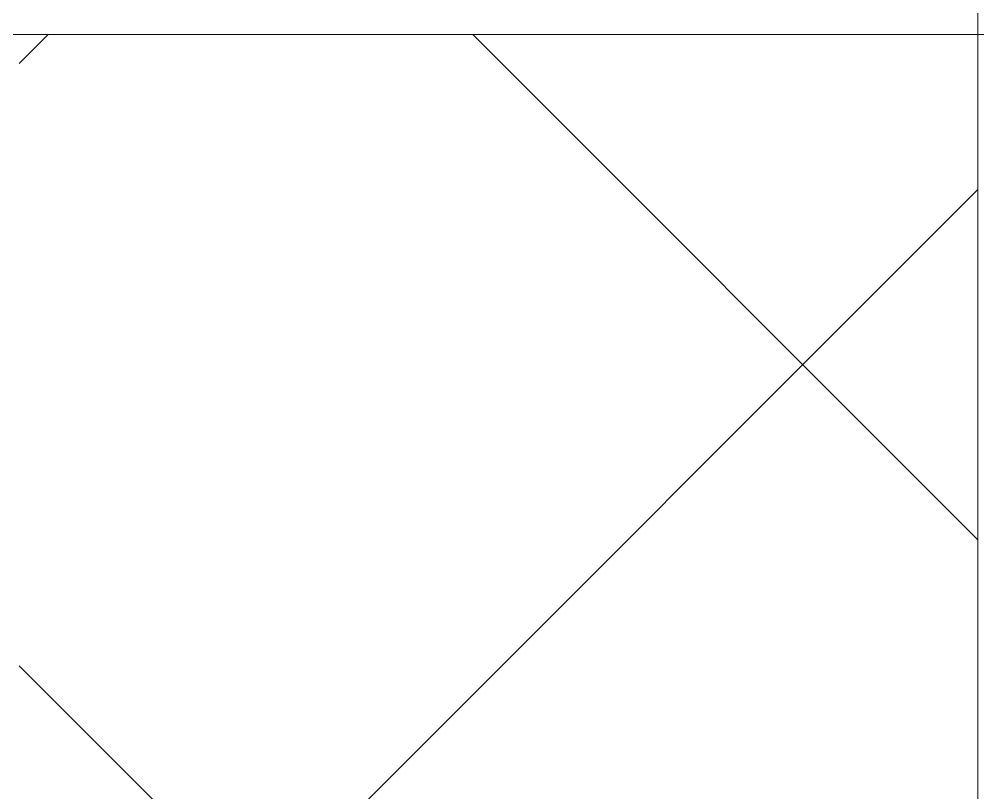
# Model space of a CAD drawing. Header units: millimetres. Extents: x -213547 to 415037, y -3642 to 106956.
# Drawn here: x 89399.7 to 89424.7, y 92766.28 to 92786.45 of the extents above; entities that cross this region are included whole.
import ezdxf

# ---------------------------------------------------------------- set-up
doc = ezdxf.new("R2010")
doc.units = ezdxf.units.MM
doc.linetypes.add('Осевая', pattern=[6350, 1270, -952.5, 3175, -952.5])
doc.layers.add('A-DOOR-1', color=7, linetype='Continuous', lineweight=5, true_color=0xc0c0c0)
doc.layers.add('A-DOOR-FRAM-1', color=7, linetype='Continuous', lineweight=5, true_color=0xc0c0c0)
doc.layers.add('A-DOOR-FRAM-2', color=7, linetype='Continuous', lineweight=5)
doc.layers.add('Оси-2', color=7, linetype='Осевая', lineweight=9)
doc.layers.get('A-DOOR-1').off()

# ---------------------------------------------------------------- blocks, each defined once
blk = doc.blocks.new('110_Дверь_СКБ_1Ст_Внутренняя1 - Д-8 950x2100h_охрана-V22-Объем проектирования 1 этажа')
at = {"layer": 'A-DOOR-FRAM-2'}
h = blk.add_hatch(dxfattribs=at)
h.set_pattern_fill('FP_34', color=256, style=0, pattern_type=2)
h.set_pattern_definition([(45, (-296.384, 164.685), (-14.14213562373095, 14.14213562373095), []), (135, (-296.384, 164.685), (-14.14213562373095, -14.14213562373095), [])])
h.paths.add_polyline_path([(-437.5000000001171, 99.9999999999816), (-462.4999999996783, 99.9999999999816), (-462.4999999996783, -99.99999999998593), (-437.5000000001171, -99.99999999998593), (-437.5000000001171, 16.51064511445616)])
at = {"layer": 'A-DOOR-FRAM-1'}
for p, q in [((-462.5000000000051, 99.99999999999422), (-462.5000000000051, -100.0000000000062)), ((-422.5000000000047, -100.0000000000032), (-492.500000000005, -100.0000000000032)), ((-462.5000000000051, -100.0000000000062), (-437.5000000000049, -100.0000000000062))]:
    blk.add_line(p, q, dxfattribs=at)
blk = doc.blocks.new('1floor')
at = {"layer": 'Оси-2'}
blk.add_line((89359.99996564254, 3093.741409300113), (89359.99996564258, 16915.09724196728), dxfattribs=at)
at = {"layer": 'A-DOOR-1', "rotation": 180}
blk.add_blockref('110_Дверь_СКБ_1Ст_Внутренняя1 - Д-8 950x2100h_охрана-V22-Объем проектирования 1 этажа', (88897.50000000125, 13500.00000533493), dxfattribs=at)

msp = doc.modelspace()

# ---------------------------------------------------------------- block references
msp.add_blockref('1floor', (64.70176383625949, 79186.05045699797))

doc.saveas('drawing.dxf')
